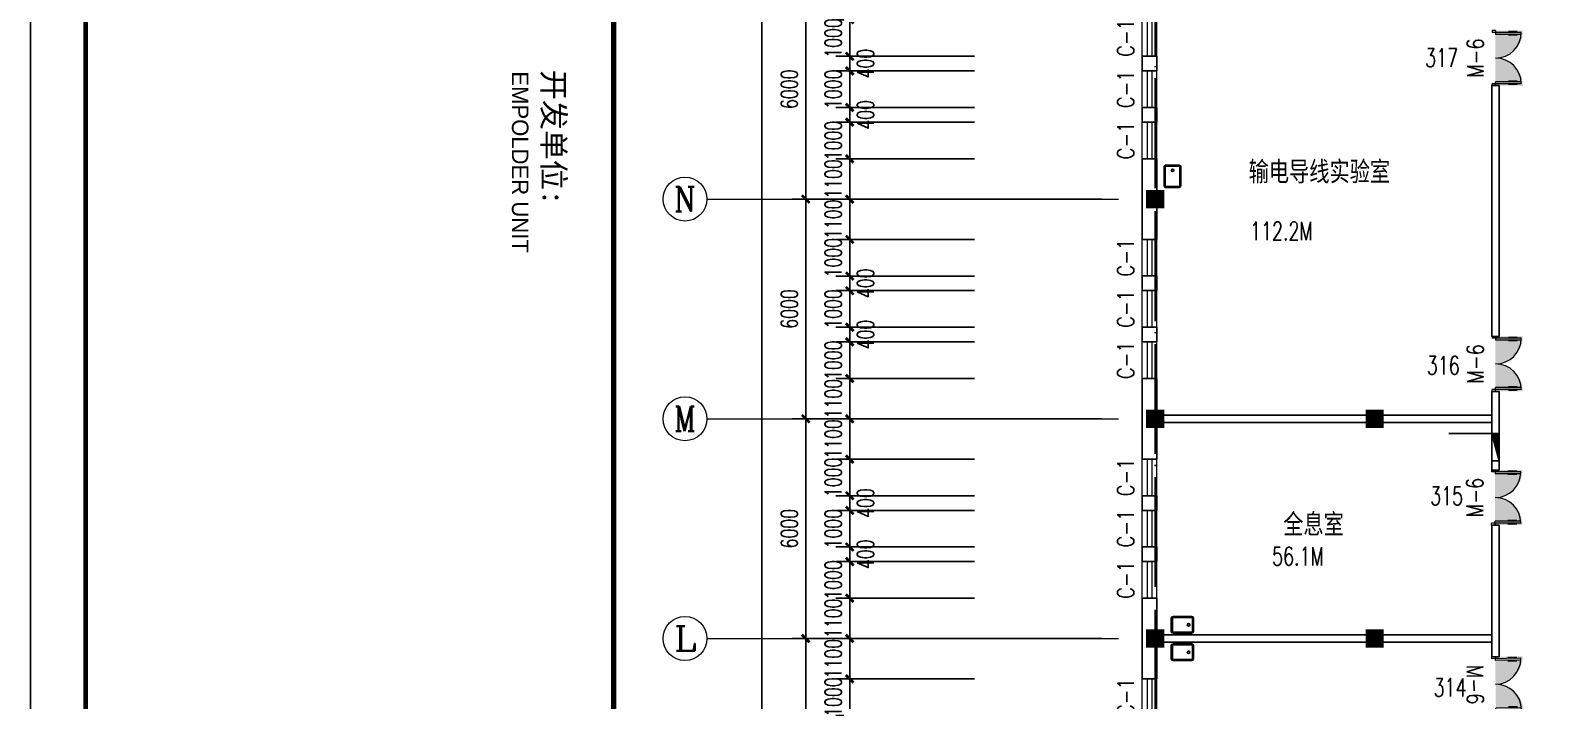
# Model space of a CAD drawing. Extents: x -220435 to 246757, y -381552 to -223577.
# Drawn here: x 30855 to 72727, y -296881 to -278593 of the extents above; entities that cross this region are included whole.
import ezdxf
from ezdxf.enums import TextEntityAlignment as Align

# ---------------------------------------------------------------- set-up
doc = ezdxf.new("R2010")
doc.units = 0
doc.header["$LTSCALE"] = 1500
doc.header["$MEASUREMENT"] = 0
doc.linetypes.add('DOTE', pattern=[2.42, 2, -0.2, 0.02, -0.2])
doc.layers.get('0').update_dxf_attribs({"linetype": 'CONTINUOUS'})
doc.layers.get('DEFPOINTS').update_dxf_attribs({"linetype": 'CONTINUOUS'})
for name, color, linetype in [('AXIS', 7, 'CONTINUOUS'), ('AXIS_TEXT', 7, 'CONTINUOUS'), ('COLUMN', 7, 'CONTINUOUS'), ('DOTE', 7, 'DOTE'), ('JELIBTLTC', 7, 'CONTINUOUS'), ('LVTRY', 7, 'CONTINUOUS'), ('PUB_WALL', 7, 'CONTINUOUS'), ('WALL', 7, 'CONTINUOUS'), ('WINDOW_TEXT', 7, 'CONTINUOUS'), ('防盗门', 180, 'CONTINUOUS')]:
    doc.layers.add(name, color=color, linetype=linetype)
for name, color, linetype, lineweight in [('PUB_DIM', 7, 'CONTINUOUS', 0), ('WINDOW', 7, 'CONTINUOUS', 0), ('我的', 7, 'CONTINUOUS', 0)]:
    doc.layers.add(name, color=color, linetype=linetype, lineweight=lineweight)
doc.styles.add('_SIMPLEX', font='SIMPLEX.shx', dxfattribs={"width": 0.8})
doc.styles.add('COMPLEX', font='COMPLEX')
doc.styles.add('DIM_FONT', font='TXT.shx', dxfattribs={"width": 0.7})
doc.styles.add('JELIBTLZX1', font='arial.ttf', dxfattribs={"width": 0.65})
doc.styles.add('SIMPLEX', font='SIMPLEX.SHX')
doc.dimstyles.new('DIMN150', dxfattribs={"dimscale": 1.5, "dimtxt": 300, "dimasz": 1, "dimexe": 250, "dimexo": 300, "dimgap": 150, "dimtad": 1, "dimdec": 0, "dimzin": 0, "dimdsep": 46, "dimtxsty": 'DIM_FONT', "dimblk": '_DIMX', "dimcen": 0.09, "dimclrt": 7, "dimadec": 0, "dimazin": 0, "dimtfac": 1, "dimtdec": 0, "dimtix": 1, "dimtmove": 2, "dimatfit": 3, "dimldrblk": '_DIMX', "dimfxl": 1, "dimtolj": 1, "dimtzin": 0, "dimarcsym": 0})

# ---------------------------------------------------------------- blocks, each defined once
blk = doc.blocks.new('_DIMX')
blk.add_line((-150, 0), (150, 0))
at = {"const_width": 50}
blk.add_lwpolyline([(-70, -70), (70, 70)], dxfattribs=at)
blk = doc.blocks.new('*D715')
at = {"layer": 'DEFPOINTS', "color": 0, "lineweight": 20}
for p in [(60572, -277193), (52031, -283193), (60572, -283193)]:
    blk.add_point(p, dxfattribs=at)
at = {"layer": 'PUB_DIM', "color": 0, "lineweight": -2}
for p, q in [((60122, -277193), (51656, -277193)), ((52031, -277194), (52031, -283191)), ((60122, -283193), (51656, -283193))]:
    blk.add_line(p, q, dxfattribs=at)
at = {"layer": 'PUB_DIM', "color": 0, "lineweight": -2, "xscale": 1.5, "yscale": 1.5, "zscale": 1.5}
for p, rotation in [((52031, -277193), 90), ((52031, -283193), 270)]:
    blk.add_blockref('_DIMX', p, dxfattribs=dict(at, rotation=rotation))
at = {"layer": 'PUB_DIM', "color": 7, "insert": (51581, -280193), "char_height": 450, "attachment_point": 5, "rotation": 90, "style": 'DIM_FONT'}
blk.add_mtext('\\A1;6000', dxfattribs=at)
blk = doc.blocks.new('*D716')
at = {"layer": 'DEFPOINTS', "color": 0, "lineweight": 20}
for p in [(60572, -289193), (52031, -295193), (60572, -295193)]:
    blk.add_point(p, dxfattribs=at)
at = {"layer": 'PUB_DIM', "color": 0, "lineweight": -2}
for p, q in [((60122, -289193), (51656, -289193)), ((52031, -289194), (52031, -295191)), ((60122, -295193), (51656, -295193))]:
    blk.add_line(p, q, dxfattribs=at)
at = {"layer": 'PUB_DIM', "color": 0, "lineweight": -2, "xscale": 1.5, "yscale": 1.5, "zscale": 1.5}
for p, rotation in [((52031, -289193), 90), ((52031, -295193), 270)]:
    blk.add_blockref('_DIMX', p, dxfattribs=dict(at, rotation=rotation))
at = {"layer": 'PUB_DIM', "color": 7, "insert": (51581, -292193), "char_height": 450, "attachment_point": 5, "rotation": 90, "style": 'DIM_FONT'}
blk.add_mtext('\\A1;6000', dxfattribs=at)
blk = doc.blocks.new('*D717')
at = {"layer": 'DEFPOINTS', "color": 0, "lineweight": 20}
for p in [(60572, -295193), (52031, -301193), (60572, -301193)]:
    blk.add_point(p, dxfattribs=at)
at = {"layer": 'PUB_DIM', "color": 0, "lineweight": -2}
for p, q in [((60122, -295193), (51656, -295193)), ((52031, -295194), (52031, -301191)), ((60122, -301193), (51656, -301193))]:
    blk.add_line(p, q, dxfattribs=at)
at = {"layer": 'PUB_DIM', "color": 0, "lineweight": -2, "xscale": 1.5, "yscale": 1.5, "zscale": 1.5}
for p, rotation in [((52031, -295193), 90), ((52031, -301193), 270)]:
    blk.add_blockref('_DIMX', p, dxfattribs=dict(at, rotation=rotation))
at = {"layer": 'PUB_DIM', "color": 7, "insert": (51581, -298193), "char_height": 450, "attachment_point": 5, "rotation": 90, "style": 'DIM_FONT'}
blk.add_mtext('\\A1;6000', dxfattribs=at)
blk = doc.blocks.new('*D718')
at = {"layer": 'DEFPOINTS', "color": 0, "lineweight": 20}
for p in [(60572, -283193), (52031, -289193), (60572, -289193)]:
    blk.add_point(p, dxfattribs=at)
at = {"layer": 'PUB_DIM', "color": 0, "lineweight": -2}
for p, q in [((60122, -283193), (51656, -283193)), ((52031, -283194), (52031, -289191)), ((60122, -289193), (51656, -289193))]:
    blk.add_line(p, q, dxfattribs=at)
at = {"layer": 'PUB_DIM', "color": 0, "lineweight": -2, "xscale": 1.5, "yscale": 1.5, "zscale": 1.5}
for p, rotation in [((52031, -283193), 90), ((52031, -289193), 270)]:
    blk.add_blockref('_DIMX', p, dxfattribs=dict(at, rotation=rotation))
at = {"layer": 'PUB_DIM', "color": 7, "insert": (51581, -286193), "char_height": 450, "attachment_point": 5, "rotation": 90, "style": 'DIM_FONT'}
blk.add_mtext('\\A1;6000', dxfattribs=at)
blk = doc.blocks.new('*D724')
at = {"layer": 'DEFPOINTS', "color": 0, "lineweight": 20}
for p in [(60572, -271193), (50831, -349783), (60572, -349783)]:
    blk.add_point(p, dxfattribs=at)
at = {"layer": 'PUB_DIM', "color": 0, "lineweight": -2}
for p, q in [((60122, -271193), (50456, -271193)), ((50831, -271194), (50831, -349781)), ((60122, -349783), (50456, -349783))]:
    blk.add_line(p, q, dxfattribs=at)
at = {"layer": 'PUB_DIM', "color": 0, "lineweight": -2, "xscale": 1.5, "yscale": 1.5, "zscale": 1.5}
for p, rotation in [((50831, -271193), 90), ((50831, -349783), 270)]:
    blk.add_blockref('_DIMX', p, dxfattribs=dict(at, rotation=rotation))
at = {"layer": 'PUB_DIM', "color": 7, "insert": (50381, -310488), "char_height": 450, "attachment_point": 5, "rotation": 90, "style": 'DIM_FONT'}
blk.add_mtext('\\A1;78590', dxfattribs=at)
blk = doc.blocks.new('*D486')
at = {"layer": 'DEFPOINTS', "color": 0, "lineweight": 20}
for p in [(53231, -290293), (57089, -290293), (57089, -291293)]:
    blk.add_point(p, dxfattribs=at)
at = {"layer": 'PUB_DIM', "color": 0, "lineweight": -2}
for p, q in [((56639, -290293), (52856, -290293)), ((53231, -290291), (53231, -290290)), ((53231, -291293), (53231, -290293)), ((56639, -291293), (52856, -291293)), ((53231, -291294), (53231, -291296))]:
    blk.add_line(p, q, dxfattribs=at)
at = {"layer": 'PUB_DIM', "color": 0, "lineweight": -2, "xscale": 1.5, "yscale": 1.5, "zscale": 1.5}
for p, rotation in [((53231, -290293), 270), ((53231, -291293), 90)]:
    blk.add_blockref('_DIMX', p, dxfattribs=dict(at, rotation=rotation))
at = {"layer": 'PUB_DIM', "color": 7, "insert": (52781, -290793), "char_height": 450, "attachment_point": 5, "rotation": 90, "style": 'DIM_FONT'}
blk.add_mtext('\\A1;1000', dxfattribs=at)
blk = doc.blocks.new('*D487')
at = {"layer": 'DEFPOINTS', "color": 0, "lineweight": 20}
for p in [(53231, -291293), (57089, -291293), (57089, -291693)]:
    blk.add_point(p, dxfattribs=at)
at = {"layer": 'PUB_DIM', "color": 0, "lineweight": -2}
for p, q in [((56639, -291293), (52856, -291293)), ((53231, -291291), (53231, -291290)), ((53231, -291693), (53231, -291293)), ((56639, -291693), (52856, -291693)), ((53231, -291694), (53231, -291696))]:
    blk.add_line(p, q, dxfattribs=at)
at = {"layer": 'PUB_DIM', "color": 0, "lineweight": -2, "xscale": 1.5, "yscale": 1.5, "zscale": 1.5}
for p, rotation in [((53231, -291293), 270), ((53231, -291693), 90)]:
    blk.add_blockref('_DIMX', p, dxfattribs=dict(at, rotation=rotation))
at = {"layer": 'PUB_DIM', "color": 7, "insert": (53663, -291493), "char_height": 450, "attachment_point": 5, "rotation": 90, "style": 'DIM_FONT'}
blk.add_mtext('\\A1;400', dxfattribs=at)
blk = doc.blocks.new('_AXISO')
blk.add_circle((0, 0), 0.5)
at = {"layer": 'AXIS_TEXT', "style": 'COMPLEX', "width": 1.041667}
blk.add_attdef('A', text='', height=0.56, dxfattribs=at).set_placement((-0.25, -0.28), (0.25, -0.28), align=Align.FIT)
blk = doc.blocks.new('*D497')
at = {"layer": 'DEFPOINTS', "color": 0, "lineweight": 20}
for p in [(53231, -291693), (57089, -291693), (57089, -292693)]:
    blk.add_point(p, dxfattribs=at)
at = {"layer": 'PUB_DIM', "color": 0, "lineweight": -2}
for p, q in [((56639, -291693), (52856, -291693)), ((53231, -291691), (53231, -291690)), ((53231, -292693), (53231, -291693)), ((56639, -292693), (52856, -292693)), ((53231, -292694), (53231, -292696))]:
    blk.add_line(p, q, dxfattribs=at)
at = {"layer": 'PUB_DIM', "color": 0, "lineweight": -2, "xscale": 1.5, "yscale": 1.5, "zscale": 1.5}
for p, rotation in [((53231, -291693), 270), ((53231, -292693), 90)]:
    blk.add_blockref('_DIMX', p, dxfattribs=dict(at, rotation=rotation))
at = {"layer": 'PUB_DIM', "color": 7, "insert": (52781, -292193), "char_height": 450, "attachment_point": 5, "rotation": 90, "style": 'DIM_FONT'}
blk.add_mtext('\\A1;1000', dxfattribs=at)
blk = doc.blocks.new('*D498')
at = {"layer": 'DEFPOINTS', "color": 0, "lineweight": 20}
for p in [(53231, -292693), (57089, -292693), (57089, -293093)]:
    blk.add_point(p, dxfattribs=at)
at = {"layer": 'PUB_DIM', "color": 0, "lineweight": -2}
for p, q in [((56639, -292693), (52856, -292693)), ((56639, -293093), (52856, -293093)), ((53231, -292691), (53231, -292690)), ((53231, -293093), (53231, -292693)), ((53231, -293094), (53231, -293096))]:
    blk.add_line(p, q, dxfattribs=at)
at = {"layer": 'PUB_DIM', "color": 0, "lineweight": -2, "xscale": 1.5, "yscale": 1.5, "zscale": 1.5}
for p, rotation in [((53231, -292693), 270), ((53231, -293093), 90)]:
    blk.add_blockref('_DIMX', p, dxfattribs=dict(at, rotation=rotation))
at = {"layer": 'PUB_DIM', "color": 7, "insert": (53663, -292893), "char_height": 450, "attachment_point": 5, "rotation": 90, "style": 'DIM_FONT'}
blk.add_mtext('\\A1;400', dxfattribs=at)
blk = doc.blocks.new('*D499')
at = {"layer": 'DEFPOINTS', "color": 0, "lineweight": 20}
for p in [(53231, -293093), (57089, -293093), (57089, -294093)]:
    blk.add_point(p, dxfattribs=at)
at = {"layer": 'PUB_DIM', "color": 0, "lineweight": -2}
for p, q in [((56639, -293093), (52856, -293093)), ((53231, -293091), (53231, -293090)), ((53231, -294093), (53231, -293093)), ((56639, -294093), (52856, -294093)), ((53231, -294094), (53231, -294096))]:
    blk.add_line(p, q, dxfattribs=at)
at = {"layer": 'PUB_DIM', "color": 0, "lineweight": -2, "xscale": 1.5, "yscale": 1.5, "zscale": 1.5}
for p, rotation in [((53231, -293093), 270), ((53231, -294093), 90)]:
    blk.add_blockref('_DIMX', p, dxfattribs=dict(at, rotation=rotation))
at = {"layer": 'PUB_DIM', "color": 7, "insert": (52781, -293593), "char_height": 450, "attachment_point": 5, "rotation": 90, "style": 'DIM_FONT'}
blk.add_mtext('\\A1;1000', dxfattribs=at)
blk = doc.blocks.new('*D500')
at = {"layer": 'DEFPOINTS', "color": 0, "lineweight": 20}
for p in [(53231, -294093), (57089, -294093), (57089, -295193)]:
    blk.add_point(p, dxfattribs=at)
at = {"layer": 'PUB_DIM', "color": 0, "lineweight": -2}
for p, q in [((56639, -294093), (52856, -294093)), ((53231, -294091), (53231, -294090)), ((53231, -295193), (53231, -294093)), ((56639, -295193), (52856, -295193)), ((53231, -295194), (53231, -295196))]:
    blk.add_line(p, q, dxfattribs=at)
at = {"layer": 'PUB_DIM', "color": 0, "lineweight": -2, "xscale": 1.5, "yscale": 1.5, "zscale": 1.5}
for p, rotation in [((53231, -294093), 270), ((53231, -295193), 90)]:
    blk.add_blockref('_DIMX', p, dxfattribs=dict(at, rotation=rotation))
at = {"layer": 'PUB_DIM', "color": 7, "insert": (52781, -294643), "char_height": 450, "attachment_point": 5, "rotation": 90, "style": 'DIM_FONT'}
blk.add_mtext('\\A1;1100', dxfattribs=at)
blk = doc.blocks.new('*D501')
at = {"layer": 'DEFPOINTS', "color": 0, "lineweight": 20}
for p in [(53231, -295193), (57089, -295193), (57089, -296293)]:
    blk.add_point(p, dxfattribs=at)
at = {"layer": 'PUB_DIM', "color": 0, "lineweight": -2}
for p, q in [((56639, -295193), (52856, -295193)), ((53231, -295191), (53231, -295190)), ((53231, -296293), (53231, -295193)), ((56639, -296293), (52856, -296293)), ((53231, -296294), (53231, -296296))]:
    blk.add_line(p, q, dxfattribs=at)
at = {"layer": 'PUB_DIM', "color": 0, "lineweight": -2, "xscale": 1.5, "yscale": 1.5, "zscale": 1.5}
for p, rotation in [((53231, -295193), 270), ((53231, -296293), 90)]:
    blk.add_blockref('_DIMX', p, dxfattribs=dict(at, rotation=rotation))
at = {"layer": 'PUB_DIM', "color": 7, "insert": (52781, -295743), "char_height": 450, "attachment_point": 5, "rotation": 90, "style": 'DIM_FONT'}
blk.add_mtext('\\A1;1100', dxfattribs=at)
blk = doc.blocks.new('*D502')
at = {"layer": 'DEFPOINTS', "color": 0, "lineweight": 20}
for p in [(53231, -296293), (57089, -296293), (57089, -297293)]:
    blk.add_point(p, dxfattribs=at)
at = {"layer": 'PUB_DIM', "color": 0, "lineweight": -2}
for p, q in [((56639, -296293), (52856, -296293)), ((53231, -296291), (53231, -296290)), ((53231, -297293), (53231, -296293)), ((56639, -297293), (52856, -297293)), ((53231, -297294), (53231, -297296))]:
    blk.add_line(p, q, dxfattribs=at)
at = {"layer": 'PUB_DIM', "color": 0, "lineweight": -2, "xscale": 1.5, "yscale": 1.5, "zscale": 1.5}
for p, rotation in [((53231, -296293), 270), ((53231, -297293), 90)]:
    blk.add_blockref('_DIMX', p, dxfattribs=dict(at, rotation=rotation))
at = {"layer": 'PUB_DIM', "color": 7, "insert": (52781, -296793), "char_height": 450, "attachment_point": 5, "rotation": 90, "style": 'DIM_FONT'}
blk.add_mtext('\\A1;1000', dxfattribs=at)
blk = doc.blocks.new('*D507')
at = {"layer": 'DEFPOINTS', "color": 0, "lineweight": 20}
for p in [(53231, -281093), (57089, -281093), (57089, -282093)]:
    blk.add_point(p, dxfattribs=at)
at = {"layer": 'PUB_DIM', "color": 0, "lineweight": -2}
for p, q in [((56639, -281093), (52856, -281093)), ((53231, -281091), (53231, -281090)), ((53231, -282093), (53231, -281093)), ((56639, -282093), (52856, -282093)), ((53231, -282094), (53231, -282096))]:
    blk.add_line(p, q, dxfattribs=at)
at = {"layer": 'PUB_DIM', "color": 0, "lineweight": -2, "xscale": 1.5, "yscale": 1.5, "zscale": 1.5}
for p, rotation in [((53231, -281093), 270), ((53231, -282093), 90)]:
    blk.add_blockref('_DIMX', p, dxfattribs=dict(at, rotation=rotation))
at = {"layer": 'PUB_DIM', "color": 7, "insert": (52781, -281593), "char_height": 450, "attachment_point": 5, "rotation": 90, "style": 'DIM_FONT'}
blk.add_mtext('\\A1;1000', dxfattribs=at)
blk = doc.blocks.new('*D508')
at = {"layer": 'DEFPOINTS', "color": 0, "lineweight": 20}
for p in [(53231, -282093), (57089, -282093), (57089, -283193)]:
    blk.add_point(p, dxfattribs=at)
at = {"layer": 'PUB_DIM', "color": 0, "lineweight": -2}
for p, q in [((56639, -282093), (52856, -282093)), ((53231, -282091), (53231, -282090)), ((53231, -283193), (53231, -282093)), ((56639, -283193), (52856, -283193)), ((53231, -283194), (53231, -283196))]:
    blk.add_line(p, q, dxfattribs=at)
at = {"layer": 'PUB_DIM', "color": 0, "lineweight": -2, "xscale": 1.5, "yscale": 1.5, "zscale": 1.5}
for p, rotation in [((53231, -282093), 270), ((53231, -283193), 90)]:
    blk.add_blockref('_DIMX', p, dxfattribs=dict(at, rotation=rotation))
at = {"layer": 'PUB_DIM', "color": 7, "insert": (52781, -282643), "char_height": 450, "attachment_point": 5, "rotation": 90, "style": 'DIM_FONT'}
blk.add_mtext('\\A1;1100', dxfattribs=at)
blk = doc.blocks.new('*D509')
at = {"layer": 'DEFPOINTS', "color": 0, "lineweight": 20}
for p in [(53231, -283193), (57089, -283193), (57089, -284293)]:
    blk.add_point(p, dxfattribs=at)
at = {"layer": 'PUB_DIM', "color": 0, "lineweight": -2}
for p, q in [((56639, -283193), (52856, -283193)), ((53231, -283191), (53231, -283190)), ((53231, -284293), (53231, -283193)), ((56639, -284293), (52856, -284293)), ((53231, -284294), (53231, -284296))]:
    blk.add_line(p, q, dxfattribs=at)
at = {"layer": 'PUB_DIM', "color": 0, "lineweight": -2, "xscale": 1.5, "yscale": 1.5, "zscale": 1.5}
for p, rotation in [((53231, -283193), 270), ((53231, -284293), 90)]:
    blk.add_blockref('_DIMX', p, dxfattribs=dict(at, rotation=rotation))
at = {"layer": 'PUB_DIM', "color": 7, "insert": (52781, -283743), "char_height": 450, "attachment_point": 5, "rotation": 90, "style": 'DIM_FONT'}
blk.add_mtext('\\A1;1100', dxfattribs=at)
blk = doc.blocks.new('*D510')
at = {"layer": 'DEFPOINTS', "color": 0, "lineweight": 20}
for p in [(53231, -284293), (57089, -284293), (57089, -285293)]:
    blk.add_point(p, dxfattribs=at)
at = {"layer": 'PUB_DIM', "color": 0, "lineweight": -2}
for p, q in [((56639, -284293), (52856, -284293)), ((53231, -284291), (53231, -284290)), ((53231, -285293), (53231, -284293)), ((56639, -285293), (52856, -285293)), ((53231, -285294), (53231, -285296))]:
    blk.add_line(p, q, dxfattribs=at)
at = {"layer": 'PUB_DIM', "color": 0, "lineweight": -2, "xscale": 1.5, "yscale": 1.5, "zscale": 1.5}
for p, rotation in [((53231, -284293), 270), ((53231, -285293), 90)]:
    blk.add_blockref('_DIMX', p, dxfattribs=dict(at, rotation=rotation))
at = {"layer": 'PUB_DIM', "color": 7, "insert": (52781, -284793), "char_height": 450, "attachment_point": 5, "rotation": 90, "style": 'DIM_FONT'}
blk.add_mtext('\\A1;1000', dxfattribs=at)
blk = doc.blocks.new('*D511')
at = {"layer": 'DEFPOINTS', "color": 0, "lineweight": 20}
for p in [(53231, -285293), (57089, -285293), (57089, -285693)]:
    blk.add_point(p, dxfattribs=at)
at = {"layer": 'PUB_DIM', "color": 0, "lineweight": -2}
for p, q in [((56639, -285293), (52856, -285293)), ((53231, -285291), (53231, -285290)), ((53231, -285693), (53231, -285293)), ((56639, -285693), (52856, -285693)), ((53231, -285694), (53231, -285696))]:
    blk.add_line(p, q, dxfattribs=at)
at = {"layer": 'PUB_DIM', "color": 0, "lineweight": -2, "xscale": 1.5, "yscale": 1.5, "zscale": 1.5}
for p, rotation in [((53231, -285293), 270), ((53231, -285693), 90)]:
    blk.add_blockref('_DIMX', p, dxfattribs=dict(at, rotation=rotation))
at = {"layer": 'PUB_DIM', "color": 7, "insert": (53663, -285493), "char_height": 450, "attachment_point": 5, "rotation": 90, "style": 'DIM_FONT'}
blk.add_mtext('\\A1;400', dxfattribs=at)
blk = doc.blocks.new('*D512')
at = {"layer": 'DEFPOINTS', "color": 0, "lineweight": 20}
for p in [(53231, -285693), (57089, -285693), (57089, -286693)]:
    blk.add_point(p, dxfattribs=at)
at = {"layer": 'PUB_DIM', "color": 0, "lineweight": -2}
for p, q in [((56639, -285693), (52856, -285693)), ((53231, -285691), (53231, -285690)), ((53231, -286693), (53231, -285693)), ((56639, -286693), (52856, -286693)), ((53231, -286694), (53231, -286696))]:
    blk.add_line(p, q, dxfattribs=at)
at = {"layer": 'PUB_DIM', "color": 0, "lineweight": -2, "xscale": 1.5, "yscale": 1.5, "zscale": 1.5}
for p, rotation in [((53231, -285693), 270), ((53231, -286693), 90)]:
    blk.add_blockref('_DIMX', p, dxfattribs=dict(at, rotation=rotation))
at = {"layer": 'PUB_DIM', "color": 7, "insert": (52781, -286193), "char_height": 450, "attachment_point": 5, "rotation": 90, "style": 'DIM_FONT'}
blk.add_mtext('\\A1;1000', dxfattribs=at)
blk = doc.blocks.new('*D513')
at = {"layer": 'DEFPOINTS', "color": 0, "lineweight": 20}
for p in [(53231, -286693), (57089, -286693), (57089, -287093)]:
    blk.add_point(p, dxfattribs=at)
at = {"layer": 'PUB_DIM', "color": 0, "lineweight": -2}
for p, q in [((56639, -286693), (52856, -286693)), ((53231, -286691), (53231, -286690)), ((53231, -287093), (53231, -286693)), ((56639, -287093), (52856, -287093)), ((53231, -287094), (53231, -287096))]:
    blk.add_line(p, q, dxfattribs=at)
at = {"layer": 'PUB_DIM', "color": 0, "lineweight": -2, "xscale": 1.5, "yscale": 1.5, "zscale": 1.5}
for p, rotation in [((53231, -286693), 270), ((53231, -287093), 90)]:
    blk.add_blockref('_DIMX', p, dxfattribs=dict(at, rotation=rotation))
at = {"layer": 'PUB_DIM', "color": 7, "insert": (53663, -286893), "char_height": 450, "attachment_point": 5, "rotation": 90, "style": 'DIM_FONT'}
blk.add_mtext('\\A1;400', dxfattribs=at)
blk = doc.blocks.new('*D514')
at = {"layer": 'DEFPOINTS', "color": 0, "lineweight": 20}
for p in [(53231, -287093), (57089, -287093), (57089, -288093)]:
    blk.add_point(p, dxfattribs=at)
at = {"layer": 'PUB_DIM', "color": 0, "lineweight": -2}
for p, q in [((56639, -287093), (52856, -287093)), ((53231, -287091), (53231, -287090)), ((53231, -288093), (53231, -287093)), ((56639, -288093), (52856, -288093)), ((53231, -288094), (53231, -288096))]:
    blk.add_line(p, q, dxfattribs=at)
at = {"layer": 'PUB_DIM', "color": 0, "lineweight": -2, "xscale": 1.5, "yscale": 1.5, "zscale": 1.5}
for p, rotation in [((53231, -287093), 270), ((53231, -288093), 90)]:
    blk.add_blockref('_DIMX', p, dxfattribs=dict(at, rotation=rotation))
at = {"layer": 'PUB_DIM', "color": 7, "insert": (52781, -287593), "char_height": 450, "attachment_point": 5, "rotation": 90, "style": 'DIM_FONT'}
blk.add_mtext('\\A1;1000', dxfattribs=at)
blk = doc.blocks.new('*D515')
at = {"layer": 'DEFPOINTS', "color": 0, "lineweight": 20}
for p in [(53231, -288093), (57089, -288093), (57089, -289193)]:
    blk.add_point(p, dxfattribs=at)
at = {"layer": 'PUB_DIM', "color": 0, "lineweight": -2}
for p, q in [((56639, -288093), (52856, -288093)), ((53231, -288091), (53231, -288090)), ((53231, -289193), (53231, -288093)), ((56639, -289193), (52856, -289193)), ((53231, -289194), (53231, -289196))]:
    blk.add_line(p, q, dxfattribs=at)
at = {"layer": 'PUB_DIM', "color": 0, "lineweight": -2, "xscale": 1.5, "yscale": 1.5, "zscale": 1.5}
for p, rotation in [((53231, -288093), 270), ((53231, -289193), 90)]:
    blk.add_blockref('_DIMX', p, dxfattribs=dict(at, rotation=rotation))
at = {"layer": 'PUB_DIM', "color": 7, "insert": (52781, -288643), "char_height": 450, "attachment_point": 5, "rotation": 90, "style": 'DIM_FONT'}
blk.add_mtext('\\A1;1100', dxfattribs=at)
blk = doc.blocks.new('*D516')
at = {"layer": 'DEFPOINTS', "color": 0, "lineweight": 20}
for p in [(53231, -289193), (57089, -289193), (57089, -290293)]:
    blk.add_point(p, dxfattribs=at)
at = {"layer": 'PUB_DIM', "color": 0, "lineweight": -2}
for p, q in [((56639, -289193), (52856, -289193)), ((53231, -289191), (53231, -289190)), ((53231, -290293), (53231, -289193)), ((56639, -290293), (52856, -290293)), ((53231, -290294), (53231, -290296))]:
    blk.add_line(p, q, dxfattribs=at)
at = {"layer": 'PUB_DIM', "color": 0, "lineweight": -2, "xscale": 1.5, "yscale": 1.5, "zscale": 1.5}
for p, rotation in [((53231, -289193), 270), ((53231, -290293), 90)]:
    blk.add_blockref('_DIMX', p, dxfattribs=dict(at, rotation=rotation))
at = {"layer": 'PUB_DIM', "color": 7, "insert": (52781, -289743), "char_height": 450, "attachment_point": 5, "rotation": 90, "style": 'DIM_FONT'}
blk.add_mtext('\\A1;1100', dxfattribs=at)
blk = doc.blocks.new('*D521')
at = {"layer": 'DEFPOINTS', "color": 0, "lineweight": 20}
for p in [(53231, -278293), (57089, -278293), (57089, -279293)]:
    blk.add_point(p, dxfattribs=at)
at = {"layer": 'PUB_DIM', "color": 0, "lineweight": -2}
for p, q in [((56639, -278293), (52856, -278293)), ((53231, -278291), (53231, -278290)), ((53231, -279293), (53231, -278293)), ((56639, -279293), (52856, -279293)), ((53231, -279294), (53231, -279296))]:
    blk.add_line(p, q, dxfattribs=at)
at = {"layer": 'PUB_DIM', "color": 0, "lineweight": -2, "xscale": 1.5, "yscale": 1.5, "zscale": 1.5}
for p, rotation in [((53231, -278293), 270), ((53231, -279293), 90)]:
    blk.add_blockref('_DIMX', p, dxfattribs=dict(at, rotation=rotation))
at = {"layer": 'PUB_DIM', "color": 7, "insert": (52781, -278793), "char_height": 450, "attachment_point": 5, "rotation": 90, "style": 'DIM_FONT'}
blk.add_mtext('\\A1;1000', dxfattribs=at)
blk = doc.blocks.new('*D522')
at = {"layer": 'DEFPOINTS', "color": 0, "lineweight": 20}
for p in [(53231, -279293), (57089, -279293), (57089, -279693)]:
    blk.add_point(p, dxfattribs=at)
at = {"layer": 'PUB_DIM', "color": 0, "lineweight": -2}
for p, q in [((56639, -279293), (52856, -279293)), ((56639, -279693), (52856, -279693)), ((53231, -279291), (53231, -279290)), ((53231, -279693), (53231, -279293)), ((53231, -279694), (53231, -279696))]:
    blk.add_line(p, q, dxfattribs=at)
at = {"layer": 'PUB_DIM', "color": 0, "lineweight": -2, "xscale": 1.5, "yscale": 1.5, "zscale": 1.5}
for p, rotation in [((53231, -279293), 270), ((53231, -279693), 90)]:
    blk.add_blockref('_DIMX', p, dxfattribs=dict(at, rotation=rotation))
at = {"layer": 'PUB_DIM', "color": 7, "insert": (53663, -279493), "char_height": 450, "attachment_point": 5, "rotation": 90, "style": 'DIM_FONT'}
blk.add_mtext('\\A1;400', dxfattribs=at)
blk = doc.blocks.new('*D523')
at = {"layer": 'DEFPOINTS', "color": 0, "lineweight": 20}
for p in [(53231, -279693), (57089, -279693), (57089, -280693)]:
    blk.add_point(p, dxfattribs=at)
at = {"layer": 'PUB_DIM', "color": 0, "lineweight": -2}
for p, q in [((56639, -279693), (52856, -279693)), ((53231, -279691), (53231, -279690)), ((53231, -280693), (53231, -279693)), ((56639, -280693), (52856, -280693)), ((53231, -280694), (53231, -280696))]:
    blk.add_line(p, q, dxfattribs=at)
at = {"layer": 'PUB_DIM', "color": 0, "lineweight": -2, "xscale": 1.5, "yscale": 1.5, "zscale": 1.5}
for p, rotation in [((53231, -279693), 270), ((53231, -280693), 90)]:
    blk.add_blockref('_DIMX', p, dxfattribs=dict(at, rotation=rotation))
at = {"layer": 'PUB_DIM', "color": 7, "insert": (52781, -280193), "char_height": 450, "attachment_point": 5, "rotation": 90, "style": 'DIM_FONT'}
blk.add_mtext('\\A1;1000', dxfattribs=at)
blk = doc.blocks.new('*D524')
at = {"layer": 'DEFPOINTS', "color": 0, "lineweight": 20}
for p in [(53231, -280693), (57089, -280693), (57089, -281093)]:
    blk.add_point(p, dxfattribs=at)
at = {"layer": 'PUB_DIM', "color": 0, "lineweight": -2}
for p, q in [((56639, -280693), (52856, -280693)), ((53231, -280691), (53231, -280690)), ((53231, -281093), (53231, -280693)), ((56639, -281093), (52856, -281093)), ((53231, -281094), (53231, -281096))]:
    blk.add_line(p, q, dxfattribs=at)
at = {"layer": 'PUB_DIM', "color": 0, "lineweight": -2, "xscale": 1.5, "yscale": 1.5, "zscale": 1.5}
for p, rotation in [((53231, -280693), 270), ((53231, -281093), 90)]:
    blk.add_blockref('_DIMX', p, dxfattribs=dict(at, rotation=rotation))
at = {"layer": 'PUB_DIM', "color": 7, "insert": (53663, -280893), "char_height": 450, "attachment_point": 5, "rotation": 90, "style": 'DIM_FONT'}
blk.add_mtext('\\A1;400', dxfattribs=at)
blk = doc.blocks.new('_WBLK')
for p, q in [((-0.5, 0.5), (0.5, 0.5)), ((0.5, 0.167), (-0.5, 0.167)), ((0.5, -0.167), (-0.5, -0.167)), ((-0.5, -0.5), (0.5, -0.5))]:
    blk.add_line(p, q)
at = {"layer": 'WINDOW_TEXT', "style": 'SIMPLEX', "flags": 9}
blk.add_attdef('A', text='', height=1, dxfattribs=at).set_placement((0, 1.5), align=Align.MIDDLE)
blk = doc.blocks.new('M_A20TUI')
for p, q in [((-0.483, 0.396), (-0.483, 0.235)), ((-0.467, 0.471), (-0.467, -0.062)), ((-0.433, 0.47), (-0.433, 0.004)), ((-0.417, 0.396), (-0.417, 0.235)), ((0.417, 0.396), (0.417, 0.235)), ((0.433, 0.47), (0.433, 0.004)), ((0.467, 0.471), (0.467, -0.062)), ((0.483, 0.396), (0.483, 0.235)), ((-0.5, 0.004), (-0.433, 0.004)), ((-0.5, 0.004), (-0.5, -0.062)), ((0.5, 0.004), (0.433, 0.004)), ((0.5, 0.004), (0.5, -0.062)), ((-0.5, -0.062), (-0.467, -0.062)), ((0.5, -0.062), (0.467, -0.062))]:
    blk.add_line(p, q)
for centre, start, end in [((-0.467, 0.004), 0, 90), ((0.467, 0.004), 90, 180)]:
    blk.add_arc(centre, 0.467, start, end)
blk = doc.blocks.new('_LV11')
for p, q in [((-255, 0), (255, 0)), ((-305, -410), (-305, -50)), ((-275, -410), (-275, -50)), ((-255, -30), (255, -30)), ((275, -50), (275, -410)), ((305, -50), (305, -410)), ((255, -430), (-255, -430)), ((255, -460), (-255, -460))]:
    blk.add_line(p, q)
blk.add_circle((165, -230), 32.5)
for centre, radius, start, end in [((-255, -50), 50, 90, 180), ((255, -50), 50, 0, 90), ((-255, -410), 50, 180, 270), ((-255, -50), 20, 90, 180), ((-255, -410), 20, 180, 270), ((255, -50), 20, 0, 90), ((255, -410), 50, 270, 0), ((255, -410), 20, 270, 0)]:
    blk.add_arc(centre, radius, start, end)
blk = doc.blocks.new('_FZH')
blk.add_solid([(-0.5, -0.5), (0.5, -0.5), (-0.5, 0.5), (0.5, 0.5)])

msp = doc.modelspace()

# ---------------------------------------------------------------- hatches: boundary and pattern name
at = {"linetype": 'ByBlock'}
h = msp.add_hatch(dxfattribs=at)
h.set_pattern_fill('ANSI31', color=256, scale=10, style=0)
h.set_pattern_definition([(45, (168615.0155, -435883.1203), (-0.8838834765, 0.8838834765), [])])
h.paths.add_polyline_path([(70972.4, -289592.3), (70772.4, -289592.3), (70972.4, -290342.3)])
at = {"layer": '防盗门'}
for points in [[(71622.3, -278592.7, -0.4142136), (70872.3, -279342.7), (70872.3, -278592.7)], [(71622.3, -280092.7, 0.4142136), (70872.3, -279342.7), (70872.3, -280092.7)], [(71622, -286942.4, -0.4142136), (70872, -287692.4), (70872, -286942.4)], [(71622, -288442.4, 0.4142136), (70872, -287692.4), (70872, -288442.4)], [(71610, -290592.3, -0.4142136), (70860, -291342.3), (70860, -290592.3)], [(71610, -292092.3, 0.4142136), (70860, -291342.3), (70860, -292092.3)], [(71614.1, -295681.8, -0.4142136), (70875.1, -296442.6), (70864.2, -295692.7)], [(71635.8, -297181.6, 0.4142136), (70875.1, -296442.6), (70885.9, -297192.5)]]:
    msp.add_hatch(color=256, dxfattribs=at).paths.add_polyline_path(points)

# ---------------------------------------------------------------- linework, layer by layer
at = {"linetype": 'ByBlock'}
for p, q in [((70747, -289592.1), (69603.2, -289592.1)), ((70772.4, -289592.3), (70972.4, -290342.3))]:
    msp.add_line(p, q, dxfattribs=at)
msp.add_lwpolyline([(70772.4, -289592.3), (70772.4, -290342.3), (70972.4, -290342.3), (70972.4, -289592.3), (70772.4, -289592.3)], dxfattribs=at)
at = {"layer": 'AXIS', "color": 250}
msp.add_lwpolyline([(117695.1, -253559.3), (30855, -253559.3), (30855, -370748.3), (117695.1, -370748.3)], close=True, dxfattribs=at)
at = {"layer": 'AXIS', "color": 0, "const_width": 120.2}
msp.add_lwpolyline([(116192.7, -255061.7), (32357.4, -255061.7), (32357.4, -369245.9), (116192.7, -369245.9)], close=True, dxfattribs=at)
at = {"layer": 'AXIS', "color": 0, "const_width": 150.2}
msp.add_lwpolyline([(46780.7, -255061.7), (46780.7, -369245.9)], dxfattribs=at)
at = {"layer": 'DOTE'}
msp.add_line((61572.4, -319192.5), (61572.4, -270192.5), dxfattribs=at)
at = {"layer": 'PUB_DIM'}
for p, q in [((49330.7, -283192.5), (60572.4, -283192.5)), ((49330.7, -289192.5), (60572.4, -289192.5)), ((49330.7, -295192.5), (60572.4, -295192.5))]:
    msp.add_line(p, q, dxfattribs=at)
at = {"layer": 'PUB_WALL'}
for p, q in [((61222.4, -279692.5), (61222.4, -279292.5)), ((61222.4, -279292.5), (61622.4, -279292.5)), ((61222.4, -279292.5), (61222.4, -279692.5)), ((61622.4, -279292.5), (61222.4, -279292.5)), ((61622.4, -279692.5), (61222.4, -279692.5)), ((61222.4, -279692.5), (61622.4, -279692.5)), ((61622.4, -279292.5), (61622.4, -279692.5)), ((61622.4, -279692.5), (61622.4, -279292.5)), ((70772.4, -286942.5), (70772.4, -280092.5)), ((70772.4, -280092.5), (70972.4, -280092.5)), ((70772.4, -280092.5), (70972.4, -280092.5)), ((70772.4, -286942.5), (70772.4, -280092.5)), ((70972.4, -280092.5), (70972.4, -286942.5)), ((70972.4, -280092.5), (70972.4, -286942.5)), ((61222.4, -281092.5), (61222.4, -280692.5)), ((61222.4, -280692.5), (61622.4, -280692.5)), ((61222.4, -280692.5), (61222.4, -281092.5)), ((61622.4, -280692.5), (61222.4, -280692.5)), ((61622.4, -280692.5), (61622.4, -281092.5)), ((61622.4, -281092.5), (61622.4, -280692.5)), ((61622.4, -281092.5), (61222.4, -281092.5)), ((61222.4, -281092.5), (61622.4, -281092.5)), ((61222.4, -284292.5), (61222.4, -282092.5)), ((61222.4, -282092.5), (61622.4, -282092.5)), ((61222.4, -284292.5), (61222.4, -282092.5)), ((61222.4, -282092.5), (61622.4, -282092.5)), ((61622.4, -282092.5), (61622.4, -283092.5)), ((61622.4, -282092.5), (61622.4, -283092.5)), ((61622.4, -283292.5), (61622.4, -284292.5)), ((61622.4, -283292.5), (61622.4, -284292.5)), ((61622.4, -284292.5), (61222.4, -284292.5)), ((61622.4, -284292.5), (61222.4, -284292.5)), ((61222.4, -285692.5), (61222.4, -285292.5)), ((61222.4, -285292.5), (61622.4, -285292.5)), ((61222.4, -285292.5), (61222.4, -285692.5)), ((61622.4, -285292.5), (61222.4, -285292.5)), ((61622.4, -285292.5), (61622.4, -285692.5)), ((61622.4, -285692.5), (61622.4, -285292.5)), ((61622.4, -285692.5), (61222.4, -285692.5)), ((61222.4, -285692.5), (61622.4, -285692.5)), ((61222.4, -287092.5), (61222.4, -286692.5)), ((61222.4, -286692.5), (61622.4, -286692.5)), ((61222.4, -286692.5), (61222.4, -287092.5)), ((61622.4, -286692.5), (61222.4, -286692.5)), ((61622.4, -286692.5), (61622.4, -287092.5)), ((61622.4, -287092.5), (61622.4, -286692.5)), ((61622.4, -287092.5), (61222.4, -287092.5)), ((61222.4, -287092.5), (61622.4, -287092.5)), ((70972.4, -286942.5), (70772.4, -286942.5)), ((70972.4, -286942.5), (70772.4, -286942.5)), ((61622.4, -288092.5), (61222.4, -288092.5)), ((61222.4, -288092.5), (61222.4, -290292.5)), ((61222.4, -290292.5), (61222.4, -288092.5)), ((61222.4, -288092.5), (61622.4, -288092.5)), ((61622.4, -289092.5), (61622.4, -288092.5)), ((61622.4, -288092.5), (61622.4, -289092.5)), ((70972.4, -288442.5), (70772.4, -288442.5)), ((70772.4, -288442.5), (70772.4, -290592.9)), ((70772.4, -288442.5), (70772.4, -290592.9)), ((70972.4, -288442.5), (70772.4, -288442.5)), ((70972.4, -290592.9), (70972.4, -288442.5)), ((70972.4, -290592.9), (70972.4, -288442.5)), ((70772.4, -289092.5), (61622.4, -289092.5)), ((61622.4, -289092.5), (70772.4, -289092.5)), ((61622.4, -290292.5), (61622.4, -289292.5)), ((61622.4, -289292.5), (70772.4, -289292.5)), ((70772.4, -289292.5), (61622.4, -289292.5)), ((61622.4, -289292.5), (61622.4, -290292.5)), ((61222.4, -290292.5), (61622.4, -290292.5)), ((61622.4, -290292.5), (61222.4, -290292.5)), ((70772.4, -290592.9), (70972.4, -290592.9)), ((70772.4, -290592.9), (70972.4, -290592.9)), ((61222.4, -291692.5), (61222.4, -291292.5)), ((61222.4, -291292.5), (61622.4, -291292.5)), ((61222.4, -291292.5), (61222.4, -291692.5)), ((61622.4, -291292.5), (61222.4, -291292.5)), ((61622.4, -291692.5), (61622.4, -291292.5)), ((61622.4, -291692.5), (61622.4, -291292.5)), ((61222.4, -291692.5), (61622.4, -291692.5)), ((61222.4, -291692.5), (61622.4, -291692.5)), ((70772.4, -295692.5), (70772.4, -292092.9)), ((70772.4, -292092.9), (70972.4, -292092.9)), ((70772.4, -292092.9), (70772.4, -295692.5)), ((70972.4, -292092.9), (70772.4, -292092.9)), ((70972.4, -292092.9), (70972.4, -295692.5)), ((70972.4, -295692.5), (70972.4, -292092.9)), ((61222.4, -293092.5), (61222.4, -292692.5)), ((61222.4, -292692.5), (61622.4, -292692.5)), ((61222.4, -292692.5), (61222.4, -293092.5)), ((61622.4, -292692.5), (61222.4, -292692.5)), ((61222.4, -293092.5), (61622.4, -293092.5)), ((61222.4, -293092.5), (61622.4, -293092.5)), ((61622.4, -293092.5), (61622.4, -292692.5)), ((61622.4, -293092.5), (61622.4, -292692.5)), ((61222.4, -296292.5), (61222.4, -294092.5)), ((61222.4, -294092.5), (61622.4, -294092.5)), ((61222.4, -296292.5), (61222.4, -294092.5)), ((61222.4, -294092.5), (61622.4, -294092.5)), ((61622.4, -295092.5), (61622.4, -294092.5)), ((61622.4, -294092.5), (61622.4, -295092.5)), ((61622.4, -295092.5), (70772.4, -295092.5)), ((61622.4, -295092.5), (70772.4, -295092.5)), ((61622.4, -295292.5), (70772.4, -295292.5)), ((61622.4, -296292.5), (61622.4, -295292.5)), ((70772.4, -295292.5), (61622.4, -295292.5)), ((61622.4, -295292.5), (61622.4, -296292.5)), ((70972.4, -295692.5), (70772.4, -295692.5)), ((70772.4, -295692.5), (70972.4, -295692.5)), ((61222.4, -296292.5), (61622.4, -296292.5)), ((61622.4, -296292.5), (61222.4, -296292.5))]:
    msp.add_line(p, q, dxfattribs=at)
at = {"layer": 'WALL'}
for p, q in [((61222.4, -279692.5), (61222.4, -279292.5)), ((61222.4, -279292.5), (61622.4, -279292.5)), ((61222.4, -279692.5), (61622.4, -279692.5)), ((61622.4, -279692.5), (61622.4, -279292.5)), ((70772.4, -280092.5), (70772.4, -286942.5)), ((70772.4, -280092.5), (70972.4, -280092.5)), ((70972.4, -280092.5), (70972.4, -286942.5)), ((61222.4, -281092.5), (61222.4, -280692.5)), ((61222.4, -280692.5), (61622.4, -280692.5)), ((61622.4, -281092.5), (61622.4, -280692.5)), ((61222.4, -281092.5), (61622.4, -281092.5)), ((61222.4, -284292.5), (61222.4, -282092.5)), ((61222.4, -282092.5), (61622.4, -282092.5)), ((61622.4, -283092.5), (61622.4, -282092.5)), ((61622.4, -284292.5), (61622.4, -283292.5)), ((61222.4, -284292.5), (61622.4, -284292.5)), ((61222.4, -285692.5), (61222.4, -285292.5)), ((61222.4, -285292.5), (61622.4, -285292.5)), ((61622.4, -285692.5), (61622.4, -285292.5)), ((61222.4, -285692.5), (61622.4, -285692.5)), ((61222.4, -287092.5), (61222.4, -286692.5)), ((61222.4, -286692.5), (61622.4, -286692.5)), ((61622.4, -287092.5), (61622.4, -286692.5)), ((61222.4, -287092.5), (61622.4, -287092.5)), ((70772.4, -286942.5), (70972.4, -286942.5)), ((61222.4, -290292.5), (61222.4, -288092.5)), ((61222.4, -288092.5), (61622.4, -288092.5)), ((61622.4, -289092.5), (61622.4, -288092.5)), ((70772.4, -288442.5), (70772.4, -290592.9)), ((70772.4, -288442.5), (70972.4, -288442.5)), ((70972.4, -288442.5), (70972.4, -290592.9)), ((61622.4, -289092.5), (70772.4, -289092.5)), ((61622.4, -289292.5), (70772.4, -289292.5)), ((61622.4, -290292.5), (61622.4, -289292.5)), ((61222.4, -290292.5), (61622.4, -290292.5)), ((70772.4, -290592.9), (70972.4, -290592.9)), ((61222.4, -291692.5), (61222.4, -291292.5)), ((61222.4, -291292.5), (61622.4, -291292.5)), ((61622.4, -291692.5), (61622.4, -291292.5)), ((61222.4, -291692.5), (61622.4, -291692.5)), ((70772.4, -292092.9), (70972.4, -292092.9)), ((70772.4, -292092.9), (70772.4, -295692.5)), ((70972.4, -292092.9), (70972.4, -295692.5)), ((61222.4, -293092.5), (61222.4, -292692.5)), ((61222.4, -292692.5), (61622.4, -292692.5)), ((61222.4, -293092.5), (61622.4, -293092.5)), ((61622.4, -293092.5), (61622.4, -292692.5)), ((61222.4, -296292.5), (61222.4, -294092.5)), ((61222.4, -294092.5), (61622.4, -294092.5)), ((61622.4, -295092.5), (61622.4, -294092.5)), ((61622.4, -295092.5), (70772.4, -295092.5)), ((61622.4, -295292.5), (70772.4, -295292.5)), ((61622.4, -296292.5), (61622.4, -295292.5)), ((70772.4, -295692.5), (70972.4, -295692.5)), ((61222.4, -296292.5), (61622.4, -296292.5))]:
    msp.add_line(p, q, dxfattribs=at)

# ---------------------------------------------------------------- block references
at = {"layer": 'COLUMN', "xscale": 500, "yscale": 500, "zscale": 500}
for p in [(61572.4, -283192.5), (61572.4, -289192.5), (67572.4, -289192.5), (61572.4, -295192.5), (67572.4, -295192.5)]:
    msp.add_blockref('_FZH', p, dxfattribs=at)
at = {"layer": 'LVTRY', "xscale": -1}
for p, rotation in [((62280.3, -282570), 270), ((62322.1, -295049), 180)]:
    msp.add_blockref('_LV11', p, dxfattribs=dict(at, rotation=rotation))
at = {"layer": 'LVTRY'}
msp.add_blockref('_LV11', (62322.1, -295336.1), dxfattribs=at)
at = {"layer": 'PUB_DIM'}
ref = msp.add_blockref('_AXISO', (48730.7, -283192.5), dxfattribs=dict(at, xscale=1200, yscale=1200, zscale=1200))
ref.add_attrib('A', 'N', dxfattribs={"layer": 'AXIS_TEXT', "height": 672, "style": 'COMPLEX', "width": 0.986842}).set_placement((48430.7, -283528.5), (49030.7, -283528.5), align=Align.FIT)
ref = msp.add_blockref('_AXISO', (48730.7, -289192.5), dxfattribs=dict(at, xscale=1200, yscale=1200, zscale=1200))
ref.add_attrib('A', 'M', dxfattribs={"layer": 'AXIS_TEXT', "height": 672, "style": 'COMPLEX', "width": 0.892857}).set_placement((48430.7, -289528.5), (49030.7, -289528.5), align=Align.FIT)
ref = msp.add_blockref('_AXISO', (48730.7, -295192.5), dxfattribs=dict(at, xscale=1200, yscale=1200, zscale=1200))
ref.add_attrib('A', 'L', dxfattribs={"layer": 'AXIS_TEXT', "height": 672, "style": 'COMPLEX', "width": 1.25}).set_placement((48430.7, -295528.5), (49030.7, -295528.5), align=Align.FIT)
at = {"layer": 'WINDOW'}
ref = msp.add_blockref('_WBLK', (61422.4, -278792.5), dxfattribs=dict(at, xscale=1000, yscale=400, zscale=1000, rotation=90))
ref.add_attrib('A', 'C-1', dxfattribs={"layer": 'WINDOW_TEXT', "height": 450, "rotation": 90, "style": '_SIMPLEX', "width": 0.8, "flags": 8}).set_placement((60772.4, -278792.5), align=Align.MIDDLE)
ref = msp.add_blockref('M_A20TUI', (70872.4, -279342.5), dxfattribs=dict(at, xscale=-1500, yscale=-1500, zscale=1500, rotation=90))
ref.add_attrib('A', 'M-6', dxfattribs={"layer": 'WINDOW_TEXT', "height": 450, "rotation": 90, "style": '_SIMPLEX', "width": 0.8, "flags": 8}).set_placement((70322.4, -279342.5), align=Align.MIDDLE)
ref = msp.add_blockref('_WBLK', (61422.4, -280192.5), dxfattribs=dict(at, xscale=1000, yscale=400, zscale=1000, rotation=90))
ref.add_attrib('A', 'C-1', dxfattribs={"layer": 'WINDOW_TEXT', "height": 450, "rotation": 90, "style": '_SIMPLEX', "width": 0.8, "flags": 8}).set_placement((60772.4, -280192.5), align=Align.MIDDLE)
ref = msp.add_blockref('_WBLK', (61422.4, -281592.5), dxfattribs=dict(at, xscale=1000, yscale=400, zscale=1000, rotation=90))
ref.add_attrib('A', 'C-1', dxfattribs={"layer": 'WINDOW_TEXT', "height": 450, "rotation": 90, "style": '_SIMPLEX', "width": 0.8, "flags": 8}).set_placement((60772.4, -281592.5), align=Align.MIDDLE)
ref = msp.add_blockref('_WBLK', (61422.4, -284792.5), dxfattribs=dict(at, xscale=1000, yscale=400, zscale=1000, rotation=90))
ref.add_attrib('A', 'C-1', dxfattribs={"layer": 'WINDOW_TEXT', "height": 450, "rotation": 90, "style": '_SIMPLEX', "width": 0.8, "flags": 8}).set_placement((60772.4, -284792.5), align=Align.MIDDLE)
ref = msp.add_blockref('_WBLK', (61422.4, -286192.5), dxfattribs=dict(at, xscale=1000, yscale=400.0000000000582, zscale=1000, rotation=90))
ref.add_attrib('A', 'C-1', dxfattribs={"layer": 'WINDOW_TEXT', "height": 450, "rotation": 90, "style": '_SIMPLEX', "width": 0.8, "flags": 8}).set_placement((60772.4, -286192.5), align=Align.MIDDLE)
ref = msp.add_blockref('_WBLK', (61422.4, -287592.5), dxfattribs=dict(at, xscale=1000, yscale=400, zscale=1000, rotation=90))
ref.add_attrib('A', 'C-1', dxfattribs={"layer": 'WINDOW_TEXT', "height": 450, "rotation": 90, "style": '_SIMPLEX', "width": 0.8, "flags": 8}).set_placement((60772.4, -287592.5), align=Align.MIDDLE)
ref = msp.add_blockref('M_A20TUI', (70872.4, -287692.5), dxfattribs=dict(at, xscale=-1500, yscale=-1500, zscale=1500, rotation=90))
ref.add_attrib('A', 'M-6', dxfattribs={"layer": 'WINDOW_TEXT', "height": 450, "rotation": 90, "style": '_SIMPLEX', "width": 0.8, "flags": 8}).set_placement((70322.4, -287692.5), align=Align.MIDDLE)
ref = msp.add_blockref('_WBLK', (61422.4, -290792.5), dxfattribs=dict(at, xscale=1000, yscale=400, zscale=1000, rotation=90))
ref.add_attrib('A', 'C-1', dxfattribs={"layer": 'WINDOW_TEXT', "height": 450, "rotation": 90, "style": '_SIMPLEX', "width": 0.8, "flags": 8}).set_placement((60772.4, -290792.5), align=Align.MIDDLE)
ref = msp.add_blockref('M_A20TUI', (70859.8, -291342.9), dxfattribs=dict(at, xscale=-1500, yscale=-1500, zscale=1500, rotation=90))
ref.add_attrib('A', 'M-6', dxfattribs={"layer": 'WINDOW_TEXT', "height": 450, "rotation": 90, "style": '_SIMPLEX', "width": 0.8, "flags": 8}).set_placement((70309.8, -291342.9), align=Align.MIDDLE)
ref = msp.add_blockref('_WBLK', (61422.4, -292192.5), dxfattribs=dict(at, xscale=1000, yscale=400, zscale=1000, rotation=90))
ref.add_attrib('A', 'C-1', dxfattribs={"layer": 'WINDOW_TEXT', "height": 450, "rotation": 90, "style": '_SIMPLEX', "width": 0.8, "flags": 8}).set_placement((60772.4, -292192.5), align=Align.MIDDLE)
ref = msp.add_blockref('_WBLK', (61422.4, -293592.5), dxfattribs=dict(at, xscale=1000, yscale=400, zscale=1000, rotation=90))
ref.add_attrib('A', 'C-1', dxfattribs={"layer": 'WINDOW_TEXT', "height": 450, "rotation": 90, "style": '_SIMPLEX', "width": 0.8, "flags": 8}).set_placement((60772.4, -293592.5), align=Align.MIDDLE)
ref = msp.add_blockref('M_A20TUI', (70869.2, -296442.6), dxfattribs=dict(at, xscale=-1500, yscale=-1500, zscale=1500, rotation=90.83073112492573))
ref.add_attrib('A', 'M-6', dxfattribs={"layer": 'WINDOW_TEXT', "height": 450, "rotation": 270.83073, "style": '_SIMPLEX', "width": 0.8, "flags": 8}).set_placement((70319.3, -296450.5), align=Align.MIDDLE)
ref = msp.add_blockref('_WBLK', (61422.4, -296792.5), dxfattribs=dict(at, xscale=1000, yscale=399.9999999999418, zscale=1000, rotation=90))
ref.add_attrib('A', 'C-1', dxfattribs={"layer": 'WINDOW_TEXT', "height": 450, "rotation": 90, "style": '_SIMPLEX', "width": 0.8, "flags": 8}).set_placement((60772.4, -296792.5), align=Align.MIDDLE)

# ---------------------------------------------------------------- texts
at = {"layer": 'AXIS', "color": 250, "attachment_point": 1, "rotation": 270}
for s, insert, char_height, width in [('{\\fSimHei|b0|i0|c134|p2;\\C5;开发单位:}', (45444.7, -279663.7), 600.969, 5551.563), ('\\fￋￎￌ￥|b0|i0|c134|p2;\\C5;EMPOLDER UNIT', (44454.1, -279703.4), 450.727, 7984.052)]:
    msp.add_mtext(s, dxfattribs=dict(at, insert=insert, char_height=char_height, width=width))
at = {"layer": 'JELIBTLTC', "style": 'JELIBTLZX1', "width": 0.75}
for s, p in [('输电导线实验室', (64129.1, -282704.8)), ('全息室', (65074.1, -292333.1))]:
    msp.add_text(s, height=540, dxfattribs=at).set_placement(p)
at = {"layer": '我的', "linetype": 'ByBlock', "lineweight": 20, "char_height": 500, "attachment_point": 1, "style": 'DIM_FONT'}
for s, insert, width in [('{\\C1;317}', (68951, -279081.6), 1460.707), ('{\\C3;112.2M}', (64167.5, -283815.2), 3105.493), ('{\\C1;316}', (68997.7, -287484.5), 1460.707), ('{\\C1;315}', (69088.9, -291046.5), 1460.707), ('{\\C3;56.1M}', (64769.5, -292694.1), 2905.138), ('{\\C1;314}', (69182.7, -296280.4), 1460.707)]:
    msp.add_mtext(s, dxfattribs=dict(at, insert=insert, width=width))

# ---------------------------------------------------------------- dimensions: what is measured, and where the dimension line sits
at = {"layer": 'PUB_DIM'}
for p1, p2, distance, picture, middle in [((60572.4, -271192.5), (60572.4, -349782.5), -9741.7, '*D724', (50380.7, -310487.5)), ((57089.3, -279292.5), (57089.3, -278292.5), 3858.6, '*D521', (52780.7, -278792.5)), ((57089.3, -280692.5), (57089.3, -279692.5), 3858.6, '*D523', (52780.7, -280192.5)), ((57089.3, -282092.5), (57089.3, -281092.5), 3858.6, '*D507', (52780.7, -281592.5)), ((57089.3, -283192.5), (57089.3, -282092.5), 3858.6, '*D508', (52780.7, -282642.5)), ((57089.3, -284292.5), (57089.3, -283192.5), 3858.6, '*D509', (52780.7, -283742.5)), ((57089.3, -285292.5), (57089.3, -284292.5), 3858.6, '*D510', (52780.7, -284792.5)), ((57089.3, -286692.5), (57089.3, -285692.5), 3858.6, '*D512', (52780.7, -286192.5)), ((57089.3, -288092.5), (57089.3, -287092.5), 3858.6, '*D514', (52780.7, -287592.5)), ((57089.3, -289192.5), (57089.3, -288092.5), 3858.6, '*D515', (52780.7, -288642.5)), ((57089.3, -290292.5), (57089.3, -289192.5), 3858.6, '*D516', (52780.7, -289742.5)), ((57089.3, -291292.5), (57089.3, -290292.5), 3858.6, '*D486', (52780.7, -290792.5)), ((57089.3, -292692.5), (57089.3, -291692.5), 3858.6, '*D497', (52780.7, -292192.5)), ((57089.3, -294092.5), (57089.3, -293092.5), 3858.6, '*D499', (52780.7, -293592.5)), ((57089.3, -295192.5), (57089.3, -294092.5), 3858.6, '*D500', (52780.7, -294642.5)), ((57089.3, -296292.5), (57089.3, -295192.5), 3858.6, '*D501', (52780.7, -295742.5)), ((57089.3, -297292.5), (57089.3, -296292.5), 3858.6, '*D502', (52780.7, -296792.5))]:
    dim = msp.add_aligned_dim(p1=p1, p2=p2, distance=distance, dimstyle='DIMN150', dxfattribs=at)
    dim.commit()
    dim.dimension.update_dxf_attribs({"geometry": picture, "text_midpoint": middle})
for base, p1, p2, picture, middle in [((52030.7, -283192.5), (60572.4, -277192.5), (60572.4, -283192.5), '*D715', (51580.7, -280192.5)), ((52030.7, -289192.5), (60572.4, -283192.5), (60572.4, -289192.5), '*D718', (51580.7, -286192.5)), ((52030.7, -295192.5), (60572.4, -289192.5), (60572.4, -295192.5), '*D716', (51580.7, -292192.5)), ((52030.7, -301192.5), (60572.4, -295192.5), (60572.4, -301192.5), '*D717', (51580.7, -298192.5))]:
    dim = msp.add_linear_dim(base=base, p1=p1, p2=p2, angle=90, dimstyle='DIMN150', dxfattribs=at)
    dim.commit()
    dim.dimension.update_dxf_attribs({"geometry": picture, "text_midpoint": middle})
for base, p1, p2, picture, middle in [((53230.7, -279292.5), (57089.3, -279692.5), (57089.3, -279292.5), '*D522', (53662.7, -279492.5)), ((53230.7, -280692.5), (57089.3, -281092.5), (57089.3, -280692.5), '*D524', (53662.7, -280892.5)), ((53230.7, -285292.5), (57089.3, -285692.5), (57089.3, -285292.5), '*D511', (53662.7, -285492.5)), ((53230.7, -286692.5), (57089.3, -287092.5), (57089.3, -286692.5), '*D513', (53662.7, -286892.5)), ((53230.7, -291292.5), (57089.3, -291692.5), (57089.3, -291292.5), '*D487', (53662.7, -291492.5)), ((53230.7, -292692.5), (57089.3, -293092.5), (57089.3, -292692.5), '*D498', (53662.7, -292892.5))]:
    dim = msp.add_linear_dim(base=base, p1=p1, p2=p2, angle=90, dimstyle='DIMN150', dxfattribs=at)
    dim.commit()
    dim.dimension.update_dxf_attribs({"geometry": picture, "text_midpoint": middle, "dimtype": 161})

doc.saveas('drawing.dxf')
